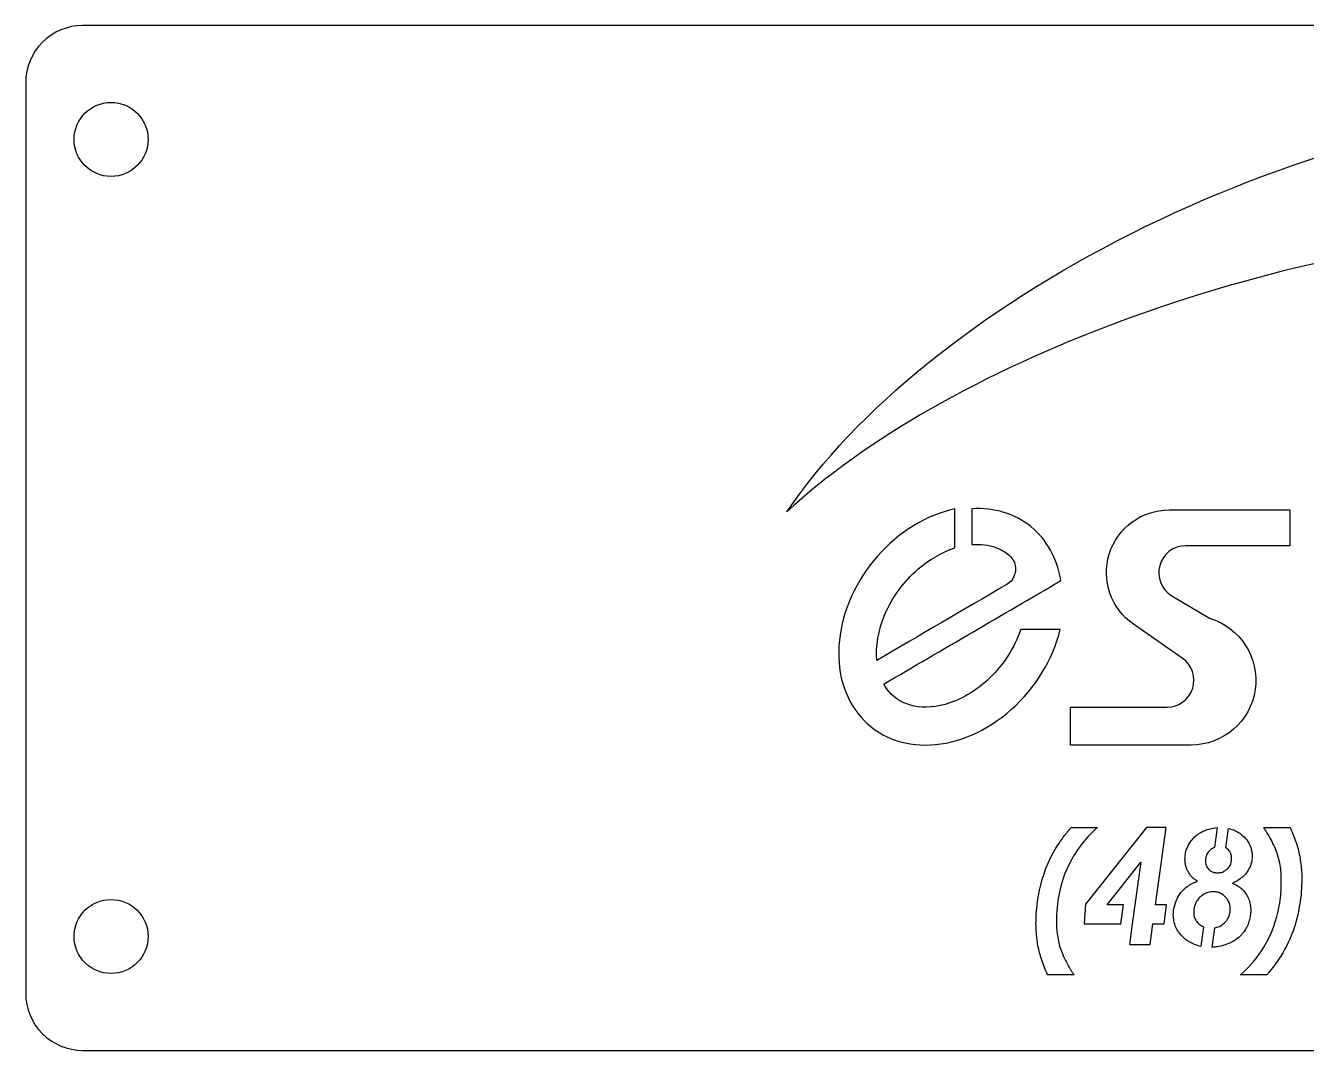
# Model space of a CAD drawing. Extents: x -131 to 144, y -50 to 40.
# Drawn here: x -131.4 to -19, y -49.7 to 40.3 of the extents above; entities that cross this region are included whole.
import ezdxf

# ---------------------------------------------------------------- set-up
doc = ezdxf.new("R2010")
doc.units = 0

msp = doc.modelspace()

# ---------------------------------------------------------------- linework, layer by layer
at = {"layer": '1'}
for points in [[(143.56, 35.26, 0.414214), (138.56, 40.26), (-126.44, 40.26, 0.414214), (-131.44, 35.26), (-131.44, -44.74, 0.414214), (-126.44, -49.74), (138.56, -49.74, 0.414214), (143.56, -44.74)], [(-20.46, -2.28), (-20.46, -5.43), (-29.6, -5.43, 0.761737), (-30.81, -9.82), (-27.51, -11.79, -0.865241), (-29.12, -22.93), (-39.71, -22.93), (-39.71, -19.6), (-31.23, -19.6, 0.735169), (-29.89, -15.3), (-34.18, -12.32, -0.735169), (-31.05, -2.28)]]:
    msp.add_lwpolyline(points, format="xyb", close=True, dxfattribs=at)
msp.add_lwpolyline([(-31.27, -36.97), (-32.25, -36.97), (-31.31, -30.17), (-33.05, -30.17), (-38.38, -36.9), (-38.51, -38.63), (-35.29, -38.63), (-35.06, -36.97), (-36.5, -36.97), (-33.54, -33.22), (-34.05, -36.97), (-34.28, -38.63), (-34.53, -40.43), (-32.72, -40.43), (-32.47, -38.63), (-31.48, -38.63)], close=True, dxfattribs=at)
for centre in [(-123.94, 30.26), (-123.94, -39.74)]:
    msp.add_circle(centre, 3.25, dxfattribs=at)
for points, knots in [([(35.11, 2.55), (40.7, 11.46), (40.88, 19.72), (35.63, 25.52), (35.63, 25.52), (30.37, 31.31), (20.07, 34.2), (6.99, 33.54), (6.99, 33.54), (-6.1, 32.88), (-20.95, 28.74), (-34.34, 22.01), (-34.34, 22.01), (-47.73, 15.27), (-58.61, 6.48), (-64.6, -2.46), (-64.6, -2.46), (-57.87, 3.85), (-47.45, 9.8), (-35.2, 14.33), (-35.2, 14.33), (-22.96, 18.86), (-9.67, 21.68), (2.29, 22.28), (2.29, 22.28), (14.25, 22.88), (24.12, 21.22), (30.13, 17.61), (30.13, 17.61), (36.13, 14), (37.9, 8.66), (35.11, 2.55)], [0, 0, 0, 0, 0.125, 0.125, 0.125, 0.125, 0.25, 0.25, 0.25, 0.25, 0.375, 0.375, 0.375, 0.375, 0.5, 0.5, 0.5, 0.5, 0.625, 0.625, 0.625, 0.625, 0.75, 0.75, 0.75, 0.75, 0.875, 0.875, 0.875, 0.875, 1, 1, 1, 1]), ([(-40.56, -8.49), (-45.74, -11.52), (-50.92, -14.54), (-56.1, -17.57), (-56.1, -17.57), (-56.02, -17.71), (-55.94, -17.84), (-55.86, -17.96), (-55.86, -17.96), (-55.34, -18.69), (-54.66, -19.17), (-53.76, -19.43), (-53.76, -19.43), (-52.93, -19.67), (-51.88, -19.68), (-50.72, -19.36), (-50.72, -19.36), (-49.41, -19), (-48, -18.19), (-46.81, -17.04), (-46.81, -17.04), (-45.58, -15.86), (-44.6, -14.33), (-44.08, -12.79), (-44.08, -12.79), (-42.92, -12.79), (-41.77, -12.79), (-40.61, -12.79), (-40.61, -12.79), (-41.26, -15.43), (-42.8, -17.94), (-44.91, -19.81), (-44.91, -19.81), (-47.02, -21.69), (-49.56, -22.8), (-52.01, -22.92), (-52.01, -22.92), (-54.45, -23.04), (-56.64, -22.16), (-58.12, -20.46), (-58.12, -20.46), (-59.6, -18.76), (-60.28, -16.36), (-60, -13.74), (-60, -13.74), (-59.73, -11.13), (-58.54, -8.48), (-56.66, -6.34), (-56.66, -6.34), (-54.78, -4.2), (-52.35, -2.72), (-49.86, -2.19), (-49.86, -2.19), (-49.86, -3.33), (-49.86, -4.48), (-49.86, -5.62), (-49.86, -5.62), (-50.94, -5.97), (-52.09, -6.61), (-53.1, -7.49), (-53.1, -7.49), (-54.34, -8.55), (-55.37, -9.97), (-56, -11.45), (-56, -11.45), (-56.6, -12.85), (-56.82, -14.3), (-56.71, -15.5), (-56.71, -15.5), (-52.91, -13.27), (-49.11, -11.05), (-45.31, -8.83), (-45.31, -8.83), (-45.13, -8.73), (-44.98, -8.6), (-44.86, -8.44), (-44.86, -8.44), (-44.74, -8.28), (-44.65, -8.1), (-44.59, -7.91), (-44.59, -7.91), (-44.53, -7.72), (-44.52, -7.52), (-44.53, -7.32), (-44.53, -7.32), (-44.55, -7.13), (-44.61, -6.93), (-44.7, -6.76), (-44.7, -6.76), (-44.79, -6.58), (-44.91, -6.42), (-45.06, -6.29), (-45.06, -6.29), (-45.42, -5.97), (-45.83, -5.73), (-46.31, -5.56), (-46.31, -5.56), (-46.89, -5.35), (-47.58, -5.26), (-48.36, -5.32), (-48.36, -5.32), (-48.36, -4.27), (-48.36, -3.22), (-48.36, -2.17), (-48.36, -2.17), (-46.39, -2.06), (-44.59, -2.61), (-43.19, -3.74), (-43.19, -3.74), (-41.8, -4.87), (-40.88, -6.53), (-40.56, -8.49)], [0, 0, 0, 0, 0.035714, 0.035714, 0.035714, 0.035714, 0.071429, 0.071429, 0.071429, 0.071429, 0.107143, 0.107143, 0.107143, 0.107143, 0.142857, 0.142857, 0.142857, 0.142857, 0.178571, 0.178571, 0.178571, 0.178571, 0.214286, 0.214286, 0.214286, 0.214286, 0.25, 0.25, 0.25, 0.25, 0.285714, 0.285714, 0.285714, 0.285714, 0.321429, 0.321429, 0.321429, 0.321429, 0.357143, 0.357143, 0.357143, 0.357143, 0.392857, 0.392857, 0.392857, 0.392857, 0.428571, 0.428571, 0.428571, 0.428571, 0.464286, 0.464286, 0.464286, 0.464286, 0.5, 0.5, 0.5, 0.5, 0.535714, 0.535714, 0.535714, 0.535714, 0.571429, 0.571429, 0.571429, 0.571429, 0.607143, 0.607143, 0.607143, 0.607143, 0.642857, 0.642857, 0.642857, 0.642857, 0.678571, 0.678571, 0.678571, 0.678571, 0.714286, 0.714286, 0.714286, 0.714286, 0.75, 0.75, 0.75, 0.75, 0.785714, 0.785714, 0.785714, 0.785714, 0.821429, 0.821429, 0.821429, 0.821429, 0.857143, 0.857143, 0.857143, 0.857143, 0.892857, 0.892857, 0.892857, 0.892857, 0.928571, 0.928571, 0.928571, 0.928571, 0.964286, 0.964286, 0.964286, 0.964286, 1, 1, 1, 1]), ([(-37.35, -30.17), (-38.12, -30.17), (-38.89, -30.17), (-39.66, -30.17), (-39.66, -30.17), (-39.72, -30.25), (-39.78, -30.32), (-39.84, -30.39), (-39.84, -30.39), (-39.87, -30.43), (-39.9, -30.47), (-39.93, -30.5), (-39.93, -30.5), (-39.96, -30.54), (-39.99, -30.58), (-40.02, -30.62), (-40.02, -30.62), (-40.05, -30.65), (-40.08, -30.69), (-40.11, -30.73), (-40.11, -30.73), (-40.14, -30.77), (-40.17, -30.8), (-40.2, -30.84), (-40.2, -30.84), (-40.58, -31.34), (-40.92, -31.85), (-41.23, -32.39), (-41.23, -32.39), (-41.88, -33.56), (-42.29, -34.86), (-42.52, -36.17), (-42.52, -36.17), (-42.64, -36.88), (-42.72, -37.6), (-42.73, -38.31), (-42.73, -38.31), (-42.73, -38.41), (-42.73, -38.5), (-42.74, -38.6), (-42.74, -38.6), (-42.73, -38.72), (-42.73, -38.95), (-42.73, -38.96), (-42.73, -38.96), (-42.72, -39.38), (-42.68, -39.79), (-42.62, -40.2), (-42.62, -40.2), (-42.56, -40.64), (-42.46, -41.06), (-42.34, -41.48), (-42.34, -41.48), (-42.2, -41.93), (-42.04, -42.36), (-41.86, -42.79), (-41.86, -42.79), (-41.85, -42.8), (-41.76, -43.01), (-41.71, -43.12), (-41.71, -43.12), (-40.94, -43.12), (-40.17, -43.12), (-39.4, -43.12), (-39.4, -43.12), (-39.47, -43.01), (-39.61, -42.8), (-39.61, -42.79), (-39.61, -42.79), (-39.63, -42.77), (-39.64, -42.75), (-39.66, -42.72), (-39.66, -42.72), (-39.67, -42.7), (-39.68, -42.68), (-39.7, -42.66), (-39.7, -42.66), (-39.95, -42.23), (-40.19, -41.79), (-40.39, -41.33), (-40.39, -41.33), (-40.56, -40.95), (-40.69, -40.55), (-40.77, -40.14), (-40.77, -40.14), (-40.86, -39.7), (-40.92, -39.26), (-40.93, -38.81), (-40.93, -38.81), (-40.93, -38.8), (-40.94, -38.55), (-40.94, -38.42), (-40.94, -38.42), (-40.94, -38.32), (-40.94, -38.23), (-40.94, -38.13), (-40.94, -38.13), (-40.92, -37.31), (-40.83, -36.49), (-40.65, -35.69), (-40.65, -35.69), (-40.36, -34.41), (-39.83, -33.19), (-39.08, -32.12), (-39.08, -32.12), (-38.64, -31.49), (-38.13, -30.9), (-37.56, -30.37), (-37.56, -30.37), (-37.49, -30.3), (-37.42, -30.24), (-37.35, -30.17)], [0, 0, 0, 0, 0.035714, 0.035714, 0.035714, 0.035714, 0.071429, 0.071429, 0.071429, 0.071429, 0.107143, 0.107143, 0.107143, 0.107143, 0.142857, 0.142857, 0.142857, 0.142857, 0.178571, 0.178571, 0.178571, 0.178571, 0.214286, 0.214286, 0.214286, 0.214286, 0.25, 0.25, 0.25, 0.25, 0.285714, 0.285714, 0.285714, 0.285714, 0.321429, 0.321429, 0.321429, 0.321429, 0.357143, 0.357143, 0.357143, 0.357143, 0.392857, 0.392857, 0.392857, 0.392857, 0.428571, 0.428571, 0.428571, 0.428571, 0.464286, 0.464286, 0.464286, 0.464286, 0.5, 0.5, 0.5, 0.5, 0.535714, 0.535714, 0.535714, 0.535714, 0.571429, 0.571429, 0.571429, 0.571429, 0.607143, 0.607143, 0.607143, 0.607143, 0.642857, 0.642857, 0.642857, 0.642857, 0.678571, 0.678571, 0.678571, 0.678571, 0.714286, 0.714286, 0.714286, 0.714286, 0.75, 0.75, 0.75, 0.75, 0.785714, 0.785714, 0.785714, 0.785714, 0.821429, 0.821429, 0.821429, 0.821429, 0.857143, 0.857143, 0.857143, 0.857143, 0.892857, 0.892857, 0.892857, 0.892857, 0.928571, 0.928571, 0.928571, 0.928571, 0.964286, 0.964286, 0.964286, 0.964286, 1, 1, 1, 1]), ([(-23.76, -32.67), (-23.76, -32.6), (-23.77, -32.52), (-23.77, -32.45), (-23.77, -32.45), (-23.77, -32.4), (-23.78, -32.35), (-23.79, -32.29), (-23.79, -32.29), (-23.81, -32.19), (-23.83, -32.08), (-23.86, -31.98), (-23.86, -31.98), (-23.87, -31.95), (-23.88, -31.93), (-23.89, -31.9), (-23.89, -31.9), (-23.89, -31.89), (-23.9, -31.88), (-23.9, -31.87), (-23.9, -31.87), (-23.98, -31.66), (-24.09, -31.45), (-24.24, -31.26), (-24.24, -31.26), (-24.38, -31.08), (-24.55, -30.91), (-24.73, -30.77), (-24.73, -30.77), (-24.88, -30.64), (-25.05, -30.54), (-25.23, -30.45), (-25.23, -30.45), (-25.43, -30.36), (-25.63, -30.29), (-25.84, -30.25), (-25.84, -30.25), (-25.92, -30.82), (-26, -31.38), (-26.08, -31.95), (-26.08, -31.95), (-25.96, -32.01), (-25.85, -32.1), (-25.77, -32.21), (-25.77, -32.21), (-25.69, -32.31), (-25.63, -32.44), (-25.59, -32.58), (-25.59, -32.58), (-25.57, -32.66), (-25.57, -32.75), (-25.56, -32.83), (-25.56, -32.83), (-25.56, -32.83), (-25.56, -32.89), (-25.56, -32.92), (-25.56, -32.92), (-25.56, -32.94), (-25.56, -32.96), (-25.56, -32.98), (-25.56, -32.98), (-25.56, -32.99), (-25.56, -33), (-25.56, -33.01), (-25.56, -33.01), (-25.56, -33.02), (-25.56, -33.03), (-25.56, -33.04), (-25.56, -33.04), (-25.56, -33.05), (-25.56, -33.06), (-25.57, -33.07), (-25.57, -33.07), (-25.57, -33.08), (-25.57, -33.09), (-25.57, -33.1), (-25.57, -33.1), (-25.58, -33.19), (-25.6, -33.27), (-25.63, -33.35), (-25.63, -33.35), (-25.63, -33.36), (-25.65, -33.4), (-25.66, -33.42), (-25.66, -33.42), (-25.71, -33.54), (-25.78, -33.64), (-25.86, -33.73), (-25.86, -33.73), (-25.95, -33.83), (-26.06, -33.91), (-26.17, -33.98), (-26.17, -33.98), (-26.3, -34.06), (-26.45, -34.11), (-26.6, -34.13), (-26.6, -34.13), (-26.65, -34.14), (-26.7, -34.14), (-26.75, -34.14), (-26.75, -34.14), (-26.77, -34.14), (-26.79, -34.15), (-26.81, -34.15), (-26.81, -34.15), (-26.83, -34.15), (-26.85, -34.14), (-26.87, -34.14), (-26.87, -34.14), (-26.92, -34.14), (-26.97, -34.14), (-27.02, -34.13), (-27.02, -34.13), (-27.06, -34.12), (-27.09, -34.12), (-27.13, -34.11), (-27.13, -34.11), (-27.27, -34.07), (-27.41, -34), (-27.52, -33.9), (-27.52, -33.9), (-27.64, -33.79), (-27.73, -33.65), (-27.79, -33.51), (-27.79, -33.51), (-27.79, -33.5), (-27.79, -33.49), (-27.8, -33.48), (-27.8, -33.48), (-27.82, -33.41), (-27.84, -33.35), (-27.85, -33.28), (-27.85, -33.28), (-27.86, -33.22), (-27.86, -33.17), (-27.86, -33.12), (-27.86, -33.12), (-27.86, -33.1), (-27.86, -33.08), (-27.86, -33.06), (-27.86, -33.06), (-27.86, -33.05), (-27.86, -33.03), (-27.86, -33.02), (-27.86, -33.02), (-27.86, -32.96), (-27.85, -32.9), (-27.84, -32.84), (-27.84, -32.84), (-27.84, -32.83), (-27.84, -32.81), (-27.84, -32.8), (-27.84, -32.8), (-27.84, -32.8), (-27.84, -32.8), (-27.84, -32.79), (-27.84, -32.79), (-27.83, -32.75), (-27.82, -32.72), (-27.81, -32.68), (-27.81, -32.68), (-27.76, -32.56), (-27.7, -32.44), (-27.62, -32.34), (-27.62, -32.34), (-27.56, -32.25), (-27.48, -32.18), (-27.4, -32.11), (-27.4, -32.11), (-27.3, -32.03), (-27.2, -31.97), (-27.08, -31.93), (-27.08, -31.93), (-27, -31.35), (-26.92, -30.76), (-26.84, -30.18), (-26.84, -30.18), (-27.05, -30.19), (-27.25, -30.23), (-27.44, -30.28), (-27.44, -30.28), (-27.79, -30.36), (-28.13, -30.51), (-28.43, -30.7), (-28.43, -30.7), (-28.53, -30.77), (-28.62, -30.83), (-28.7, -30.91), (-28.7, -30.91), (-28.76, -30.95), (-28.81, -30.99), (-28.85, -31.04), (-28.85, -31.04), (-28.98, -31.17), (-29.1, -31.31), (-29.2, -31.46), (-29.2, -31.46), (-29.24, -31.51), (-29.27, -31.57), (-29.31, -31.63), (-29.31, -31.63), (-29.32, -31.65), (-29.33, -31.67), (-29.34, -31.69), (-29.34, -31.69), (-29.35, -31.71), (-29.36, -31.73), (-29.37, -31.75), (-29.37, -31.75), (-29.42, -31.85), (-29.47, -31.95), (-29.51, -32.06), (-29.51, -32.06), (-29.53, -32.12), (-29.55, -32.19), (-29.57, -32.25), (-29.57, -32.25), (-29.61, -32.4), (-29.64, -32.56), (-29.65, -32.72), (-29.65, -32.72), (-29.65, -32.78), (-29.66, -32.85), (-29.66, -32.92), (-29.66, -32.92), (-29.66, -32.96), (-29.66, -33), (-29.65, -33.05), (-29.65, -33.05), (-29.65, -33.08), (-29.65, -33.12), (-29.65, -33.16), (-29.65, -33.16), (-29.64, -33.26), (-29.62, -33.36), (-29.6, -33.45), (-29.6, -33.45), (-29.57, -33.58), (-29.53, -33.7), (-29.48, -33.82), (-29.48, -33.82), (-29.45, -33.92), (-29.4, -34.01), (-29.35, -34.1), (-29.35, -34.1), (-29.35, -34.1), (-29.32, -34.16), (-29.3, -34.19), (-29.3, -34.19), (-29.29, -34.2), (-29.28, -34.21), (-29.28, -34.23), (-29.28, -34.23), (-29.25, -34.26), (-29.23, -34.29), (-29.21, -34.33), (-29.21, -34.33), (-29.2, -34.34), (-29.19, -34.35), (-29.18, -34.36), (-29.18, -34.36), (-29.12, -34.44), (-29.06, -34.51), (-28.99, -34.58), (-28.99, -34.58), (-28.96, -34.61), (-28.93, -34.63), (-28.89, -34.66), (-28.89, -34.66), (-28.86, -34.69), (-28.82, -34.72), (-28.77, -34.75), (-28.77, -34.75), (-28.73, -34.79), (-28.68, -34.82), (-28.62, -34.86), (-28.62, -34.86), (-28.61, -34.87), (-28.59, -34.88), (-28.57, -34.89), (-28.57, -34.89), (-28.61, -34.91), (-28.65, -34.92), (-28.69, -34.94), (-28.69, -34.94), (-28.7, -34.94), (-28.72, -34.95), (-28.74, -34.96), (-28.74, -34.96), (-28.76, -34.97), (-28.78, -34.98), (-28.8, -34.98), (-28.8, -34.98), (-29.11, -35.12), (-29.41, -35.29), (-29.67, -35.52), (-29.67, -35.52), (-30, -35.81), (-30.25, -36.19), (-30.42, -36.6), (-30.42, -36.6), (-30.53, -36.86), (-30.61, -37.13), (-30.66, -37.41), (-30.66, -37.41), (-30.66, -37.45), (-30.67, -37.49), (-30.67, -37.53), (-30.67, -37.53), (-30.68, -37.63), (-30.68, -37.73), (-30.68, -37.83), (-30.68, -37.83), (-30.68, -37.91), (-30.68, -37.99), (-30.67, -38.08), (-30.67, -38.08), (-30.67, -38.14), (-30.66, -38.2), (-30.65, -38.26), (-30.65, -38.26), (-30.64, -38.35), (-30.62, -38.43), (-30.6, -38.51), (-30.6, -38.51), (-30.58, -38.61), (-30.55, -38.71), (-30.51, -38.8), (-30.51, -38.8), (-30.48, -38.88), (-30.44, -38.96), (-30.41, -39.03), (-30.41, -39.03), (-30.4, -39.05), (-30.39, -39.07), (-30.38, -39.09), (-30.38, -39.09), (-30.35, -39.14), (-30.32, -39.2), (-30.28, -39.25), (-30.28, -39.25), (-30.24, -39.32), (-30.19, -39.39), (-30.14, -39.45), (-30.14, -39.45), (-30, -39.64), (-29.84, -39.8), (-29.67, -39.95), (-29.67, -39.95), (-29.27, -40.29), (-28.78, -40.51), (-28.27, -40.61), (-28.27, -40.61), (-28.19, -40.04), (-28.12, -39.47), (-28.04, -38.89), (-28.04, -38.89), (-28.11, -38.86), (-28.18, -38.83), (-28.24, -38.79), (-28.24, -38.79), (-28.36, -38.71), (-28.47, -38.61), (-28.57, -38.5), (-28.57, -38.5), (-28.64, -38.42), (-28.7, -38.33), (-28.75, -38.23), (-28.75, -38.23), (-28.81, -38.12), (-28.84, -38.01), (-28.87, -37.89), (-28.87, -37.89), (-28.88, -37.82), (-28.89, -37.74), (-28.89, -37.66), (-28.89, -37.66), (-28.89, -37.65), (-28.89, -37.63), (-28.89, -37.61), (-28.89, -37.61), (-28.89, -37.55), (-28.89, -37.5), (-28.88, -37.44), (-28.88, -37.44), (-28.88, -37.41), (-28.88, -37.38), (-28.87, -37.35), (-28.87, -37.35), (-28.87, -37.29), (-28.86, -37.24), (-28.84, -37.18), (-28.84, -37.18), (-28.83, -37.12), (-28.82, -37.07), (-28.8, -37.01), (-28.8, -37.01), (-28.78, -36.96), (-28.76, -36.9), (-28.74, -36.85), (-28.74, -36.85), (-28.71, -36.78), (-28.67, -36.72), (-28.64, -36.65), (-28.64, -36.65), (-28.61, -36.62), (-28.59, -36.58), (-28.56, -36.54), (-28.56, -36.54), (-28.52, -36.49), (-28.48, -36.43), (-28.43, -36.38), (-28.43, -36.38), (-28.36, -36.3), (-28.28, -36.23), (-28.2, -36.17), (-28.2, -36.17), (-28.15, -36.13), (-28.1, -36.09), (-28.04, -36.06), (-28.04, -36.06), (-28.04, -36.05), (-27.98, -36.02), (-27.95, -36), (-27.95, -36), (-27.82, -35.93), (-27.68, -35.88), (-27.54, -35.85), (-27.54, -35.85), (-27.52, -35.85), (-27.51, -35.85), (-27.49, -35.84), (-27.49, -35.84), (-27.42, -35.83), (-27.35, -35.82), (-27.28, -35.82), (-27.28, -35.82), (-27.23, -35.82), (-27.19, -35.81), (-27.15, -35.81), (-27.15, -35.81), (-27.13, -35.81), (-27.12, -35.81), (-27.11, -35.81), (-27.11, -35.81), (-27.1, -35.81), (-27.09, -35.81), (-27.07, -35.81), (-27.07, -35.81), (-27.01, -35.82), (-26.95, -35.82), (-26.89, -35.84), (-26.89, -35.84), (-26.86, -35.84), (-26.82, -35.85), (-26.78, -35.86), (-26.78, -35.86), (-26.65, -35.89), (-26.53, -35.94), (-26.41, -36.02), (-26.41, -36.02), (-26.37, -36.04), (-26.33, -36.07), (-26.29, -36.1), (-26.29, -36.1), (-26.25, -36.13), (-26.22, -36.16), (-26.18, -36.19), (-26.18, -36.19), (-26.15, -36.23), (-26.11, -36.26), (-26.08, -36.3), (-26.08, -36.3), (-26.07, -36.31), (-26.06, -36.32), (-26.05, -36.32), (-26.05, -36.32), (-26, -36.39), (-25.94, -36.46), (-25.9, -36.53), (-25.9, -36.53), (-25.88, -36.57), (-25.85, -36.62), (-25.83, -36.66), (-25.83, -36.66), (-25.8, -36.71), (-25.78, -36.77), (-25.76, -36.83), (-25.76, -36.83), (-25.74, -36.91), (-25.72, -37), (-25.7, -37.08), (-25.7, -37.08), (-25.7, -37.13), (-25.69, -37.18), (-25.69, -37.23), (-25.69, -37.23), (-25.69, -37.26), (-25.69, -37.3), (-25.68, -37.34), (-25.68, -37.34), (-25.69, -37.36), (-25.69, -37.38), (-25.69, -37.41), (-25.69, -37.41), (-25.69, -37.47), (-25.69, -37.53), (-25.7, -37.59), (-25.7, -37.59), (-25.71, -37.64), (-25.72, -37.68), (-25.73, -37.73), (-25.73, -37.73), (-25.74, -37.8), (-25.76, -37.87), (-25.79, -37.94), (-25.79, -37.94), (-25.8, -37.98), (-25.82, -38.02), (-25.84, -38.06), (-25.84, -38.06), (-25.84, -38.06), (-25.86, -38.11), (-25.88, -38.14), (-25.88, -38.14), (-25.96, -38.29), (-26.06, -38.42), (-26.19, -38.54), (-26.19, -38.54), (-26.29, -38.64), (-26.41, -38.73), (-26.53, -38.8), (-26.53, -38.8), (-26.56, -38.82), (-26.6, -38.84), (-26.63, -38.85), (-26.63, -38.85), (-26.76, -38.92), (-26.9, -38.96), (-27.04, -38.99), (-27.04, -38.99), (-27.12, -39.55), (-27.2, -40.12), (-27.27, -40.68), (-27.27, -40.68), (-27.16, -40.68), (-27.05, -40.67), (-26.95, -40.66), (-26.95, -40.66), (-26.57, -40.62), (-26.19, -40.52), (-25.84, -40.37), (-25.84, -40.37), (-25.78, -40.35), (-25.66, -40.29), (-25.66, -40.29), (-25.66, -40.29), (-25.64, -40.28), (-25.63, -40.28), (-25.62, -40.27), (-25.62, -40.27), (-25.55, -40.23), (-25.47, -40.19), (-25.4, -40.15), (-25.4, -40.15), (-25.38, -40.14), (-25.36, -40.12), (-25.33, -40.11), (-25.33, -40.11), (-25.28, -40.07), (-25.22, -40.04), (-25.16, -40), (-25.16, -40), (-25.16, -39.99), (-25.05, -39.92), (-25, -39.87), (-25, -39.87), (-24.92, -39.8), (-24.84, -39.73), (-24.76, -39.65), (-24.76, -39.65), (-24.74, -39.63), (-24.72, -39.61), (-24.7, -39.59), (-24.7, -39.59), (-24.64, -39.52), (-24.58, -39.45), (-24.52, -39.37), (-24.52, -39.37), (-24.51, -39.37), (-24.44, -39.26), (-24.4, -39.21), (-24.4, -39.21), (-24.34, -39.12), (-24.29, -39.02), (-24.24, -38.92), (-24.24, -38.92), (-24.22, -38.9), (-24.21, -38.88), (-24.2, -38.85), (-24.2, -38.85), (-24.13, -38.72), (-24.08, -38.58), (-24.04, -38.43), (-24.04, -38.43), (-24.03, -38.43), (-24, -38.3), (-23.98, -38.24), (-23.98, -38.24), (-23.96, -38.16), (-23.95, -38.08), (-23.93, -38), (-23.93, -38), (-23.93, -37.97), (-23.93, -37.94), (-23.92, -37.91), (-23.92, -37.91), (-23.91, -37.85), (-23.9, -37.72), (-23.9, -37.71), (-23.9, -37.71), (-23.9, -37.7), (-23.9, -37.68), (-23.9, -37.67), (-23.9, -37.67), (-23.9, -37.66), (-23.9, -37.64), (-23.89, -37.63), (-23.89, -37.63), (-23.89, -37.62), (-23.89, -37.49), (-23.89, -37.43), (-23.89, -37.43), (-23.89, -37.41), (-23.89, -37.39), (-23.89, -37.38), (-23.89, -37.38), (-23.89, -37.36), (-23.89, -37.35), (-23.89, -37.33), (-23.89, -37.33), (-23.89, -37.16), (-23.92, -36.98), (-23.95, -36.81), (-23.95, -36.81), (-23.98, -36.65), (-24.03, -36.5), (-24.1, -36.36), (-24.1, -36.36), (-24.17, -36.18), (-24.27, -36.02), (-24.39, -35.87), (-24.39, -35.87), (-24.55, -35.65), (-24.76, -35.47), (-24.98, -35.32), (-24.98, -35.32), (-25.12, -35.23), (-25.26, -35.17), (-25.41, -35.1), (-25.41, -35.1), (-25.44, -35.09), (-25.46, -35.08), (-25.49, -35.07), (-25.49, -35.07), (-25.46, -35.05), (-25.44, -35.04), (-25.41, -35.03), (-25.41, -35.03), (-25.27, -34.96), (-25.14, -34.9), (-25.02, -34.82), (-25.02, -34.82), (-24.74, -34.64), (-24.48, -34.43), (-24.28, -34.17), (-24.28, -34.17), (-24.04, -33.86), (-23.87, -33.5), (-23.8, -33.11), (-23.8, -33.11), (-23.79, -33.08), (-23.79, -33.06), (-23.79, -33.04), (-23.79, -33.04), (-23.79, -33.03), (-23.79, -33.02), (-23.78, -33.01), (-23.78, -33.01), (-23.77, -32.93), (-23.77, -32.85), (-23.77, -32.77), (-23.77, -32.77), (-23.76, -32.73), (-23.76, -32.7), (-23.76, -32.67)], [0, 0, 0, 0, 0.005747, 0.005747, 0.005747, 0.005747, 0.011494, 0.011494, 0.011494, 0.011494, 0.017241, 0.017241, 0.017241, 0.017241, 0.022989, 0.022989, 0.022989, 0.022989, 0.028736, 0.028736, 0.028736, 0.028736, 0.034483, 0.034483, 0.034483, 0.034483, 0.04023, 0.04023, 0.04023, 0.04023, 0.045977, 0.045977, 0.045977, 0.045977, 0.051724, 0.051724, 0.051724, 0.051724, 0.057471, 0.057471, 0.057471, 0.057471, 0.063218, 0.063218, 0.063218, 0.063218, 0.068966, 0.068966, 0.068966, 0.068966, 0.074713, 0.074713, 0.074713, 0.074713, 0.08046, 0.08046, 0.08046, 0.08046, 0.086207, 0.086207, 0.086207, 0.086207, 0.091954, 0.091954, 0.091954, 0.091954, 0.097701, 0.097701, 0.097701, 0.097701, 0.103448, 0.103448, 0.103448, 0.103448, 0.109195, 0.109195, 0.109195, 0.109195, 0.114943, 0.114943, 0.114943, 0.114943, 0.12069, 0.12069, 0.12069, 0.12069, 0.126437, 0.126437, 0.126437, 0.126437, 0.132184, 0.132184, 0.132184, 0.132184, 0.137931, 0.137931, 0.137931, 0.137931, 0.143678, 0.143678, 0.143678, 0.143678, 0.149425, 0.149425, 0.149425, 0.149425, 0.155172, 0.155172, 0.155172, 0.155172, 0.16092, 0.16092, 0.16092, 0.16092, 0.166667, 0.166667, 0.166667, 0.166667, 0.172414, 0.172414, 0.172414, 0.172414, 0.178161, 0.178161, 0.178161, 0.178161, 0.183908, 0.183908, 0.183908, 0.183908, 0.189655, 0.189655, 0.189655, 0.189655, 0.195402, 0.195402, 0.195402, 0.195402, 0.201149, 0.201149, 0.201149, 0.201149, 0.206897, 0.206897, 0.206897, 0.206897, 0.212644, 0.212644, 0.212644, 0.212644, 0.218391, 0.218391, 0.218391, 0.218391, 0.224138, 0.224138, 0.224138, 0.224138, 0.229885, 0.229885, 0.229885, 0.229885, 0.235632, 0.235632, 0.235632, 0.235632, 0.241379, 0.241379, 0.241379, 0.241379, 0.247126, 0.247126, 0.247126, 0.247126, 0.252874, 0.252874, 0.252874, 0.252874, 0.258621, 0.258621, 0.258621, 0.258621, 0.264368, 0.264368, 0.264368, 0.264368, 0.270115, 0.270115, 0.270115, 0.270115, 0.275862, 0.275862, 0.275862, 0.275862, 0.281609, 0.281609, 0.281609, 0.281609, 0.287356, 0.287356, 0.287356, 0.287356, 0.293103, 0.293103, 0.293103, 0.293103, 0.298851, 0.298851, 0.298851, 0.298851, 0.304598, 0.304598, 0.304598, 0.304598, 0.310345, 0.310345, 0.310345, 0.310345, 0.316092, 0.316092, 0.316092, 0.316092, 0.321839, 0.321839, 0.321839, 0.321839, 0.327586, 0.327586, 0.327586, 0.327586, 0.333333, 0.333333, 0.333333, 0.333333, 0.33908, 0.33908, 0.33908, 0.33908, 0.344828, 0.344828, 0.344828, 0.344828, 0.350575, 0.350575, 0.350575, 0.350575, 0.356322, 0.356322, 0.356322, 0.356322, 0.362069, 0.362069, 0.362069, 0.362069, 0.367816, 0.367816, 0.367816, 0.367816, 0.373563, 0.373563, 0.373563, 0.373563, 0.37931, 0.37931, 0.37931, 0.37931, 0.385057, 0.385057, 0.385057, 0.385057, 0.390805, 0.390805, 0.390805, 0.390805, 0.396552, 0.396552, 0.396552, 0.396552, 0.402299, 0.402299, 0.402299, 0.402299, 0.408046, 0.408046, 0.408046, 0.408046, 0.413793, 0.413793, 0.413793, 0.413793, 0.41954, 0.41954, 0.41954, 0.41954, 0.425287, 0.425287, 0.425287, 0.425287, 0.431034, 0.431034, 0.431034, 0.431034, 0.436782, 0.436782, 0.436782, 0.436782, 0.442529, 0.442529, 0.442529, 0.442529, 0.448276, 0.448276, 0.448276, 0.448276, 0.454023, 0.454023, 0.454023, 0.454023, 0.45977, 0.45977, 0.45977, 0.45977, 0.465517, 0.465517, 0.465517, 0.465517, 0.471264, 0.471264, 0.471264, 0.471264, 0.477011, 0.477011, 0.477011, 0.477011, 0.482759, 0.482759, 0.482759, 0.482759, 0.488506, 0.488506, 0.488506, 0.488506, 0.494253, 0.494253, 0.494253, 0.494253, 0.5, 0.5, 0.5, 0.5, 0.505747, 0.505747, 0.505747, 0.505747, 0.511494, 0.511494, 0.511494, 0.511494, 0.517241, 0.517241, 0.517241, 0.517241, 0.522989, 0.522989, 0.522989, 0.522989, 0.528736, 0.528736, 0.528736, 0.528736, 0.534483, 0.534483, 0.534483, 0.534483, 0.54023, 0.54023, 0.54023, 0.54023, 0.545977, 0.545977, 0.545977, 0.545977, 0.551724, 0.551724, 0.551724, 0.551724, 0.557471, 0.557471, 0.557471, 0.557471, 0.563218, 0.563218, 0.563218, 0.563218, 0.568966, 0.568966, 0.568966, 0.568966, 0.574713, 0.574713, 0.574713, 0.574713, 0.58046, 0.58046, 0.58046, 0.58046, 0.586207, 0.586207, 0.586207, 0.586207, 0.591954, 0.591954, 0.591954, 0.591954, 0.597701, 0.597701, 0.597701, 0.597701, 0.603448, 0.603448, 0.603448, 0.603448, 0.609195, 0.609195, 0.609195, 0.609195, 0.614943, 0.614943, 0.614943, 0.614943, 0.62069, 0.62069, 0.62069, 0.62069, 0.626437, 0.626437, 0.626437, 0.626437, 0.632184, 0.632184, 0.632184, 0.632184, 0.637931, 0.637931, 0.637931, 0.637931, 0.643678, 0.643678, 0.643678, 0.643678, 0.649425, 0.649425, 0.649425, 0.649425, 0.655172, 0.655172, 0.655172, 0.655172, 0.66092, 0.66092, 0.66092, 0.66092, 0.666667, 0.666667, 0.666667, 0.666667, 0.672414, 0.672414, 0.672414, 0.672414, 0.678161, 0.678161, 0.678161, 0.678161, 0.683908, 0.683908, 0.683908, 0.683908, 0.689655, 0.689655, 0.689655, 0.689655, 0.695402, 0.695402, 0.695402, 0.695402, 0.701149, 0.701149, 0.701149, 0.701149, 0.706897, 0.706897, 0.706897, 0.706897, 0.712644, 0.712644, 0.712644, 0.712644, 0.718391, 0.718391, 0.718391, 0.718391, 0.724138, 0.724138, 0.724138, 0.724138, 0.729885, 0.729885, 0.729885, 0.729885, 0.735632, 0.735632, 0.735632, 0.735632, 0.741379, 0.741379, 0.741379, 0.741379, 0.747126, 0.747126, 0.747126, 0.747126, 0.752874, 0.752874, 0.752874, 0.752874, 0.758621, 0.758621, 0.758621, 0.758621, 0.764368, 0.764368, 0.764368, 0.764368, 0.770115, 0.770115, 0.770115, 0.770115, 0.775862, 0.775862, 0.775862, 0.775862, 0.781609, 0.781609, 0.781609, 0.781609, 0.787356, 0.787356, 0.787356, 0.787356, 0.793103, 0.793103, 0.793103, 0.793103, 0.798851, 0.798851, 0.798851, 0.798851, 0.804598, 0.804598, 0.804598, 0.804598, 0.810345, 0.810345, 0.810345, 0.810345, 0.816092, 0.816092, 0.816092, 0.816092, 0.821839, 0.821839, 0.821839, 0.821839, 0.827586, 0.827586, 0.827586, 0.827586, 0.833333, 0.833333, 0.833333, 0.833333, 0.83908, 0.83908, 0.83908, 0.83908, 0.844828, 0.844828, 0.844828, 0.844828, 0.850575, 0.850575, 0.850575, 0.850575, 0.856322, 0.856322, 0.856322, 0.856322, 0.862069, 0.862069, 0.862069, 0.862069, 0.867816, 0.867816, 0.867816, 0.867816, 0.873563, 0.873563, 0.873563, 0.873563, 0.87931, 0.87931, 0.87931, 0.87931, 0.885057, 0.885057, 0.885057, 0.885057, 0.890805, 0.890805, 0.890805, 0.890805, 0.896552, 0.896552, 0.896552, 0.896552, 0.902299, 0.902299, 0.902299, 0.902299, 0.908046, 0.908046, 0.908046, 0.908046, 0.913793, 0.913793, 0.913793, 0.913793, 0.91954, 0.91954, 0.91954, 0.91954, 0.925287, 0.925287, 0.925287, 0.925287, 0.931034, 0.931034, 0.931034, 0.931034, 0.936782, 0.936782, 0.936782, 0.936782, 0.942529, 0.942529, 0.942529, 0.942529, 0.948276, 0.948276, 0.948276, 0.948276, 0.954023, 0.954023, 0.954023, 0.954023, 0.95977, 0.95977, 0.95977, 0.95977, 0.965517, 0.965517, 0.965517, 0.965517, 0.971264, 0.971264, 0.971264, 0.971264, 0.977011, 0.977011, 0.977011, 0.977011, 0.982759, 0.982759, 0.982759, 0.982759, 0.988506, 0.988506, 0.988506, 0.988506, 0.994253, 0.994253, 0.994253, 0.994253, 1, 1, 1, 1]), ([(-19.4, -34.7), (-19.4, -34.65), (-19.4, -34.6), (-19.4, -34.55), (-19.4, -34.55), (-19.41, -34.5), (-19.41, -34.46), (-19.41, -34.41), (-19.41, -34.41), (-19.41, -33.94), (-19.46, -33.48), (-19.53, -33.02), (-19.53, -33.02), (-19.6, -32.59), (-19.69, -32.16), (-19.82, -31.74), (-19.82, -31.74), (-19.95, -31.32), (-20.1, -30.91), (-20.28, -30.51), (-20.28, -30.51), (-20.28, -30.5), (-20.38, -30.28), (-20.43, -30.17), (-20.43, -30.17), (-21.2, -30.17), (-21.97, -30.17), (-22.74, -30.17), (-22.74, -30.17), (-22.66, -30.28), (-22.53, -30.49), (-22.52, -30.5), (-22.52, -30.5), (-22.51, -30.53), (-22.5, -30.55), (-22.48, -30.57), (-22.48, -30.57), (-22.47, -30.59), (-22.46, -30.61), (-22.44, -30.64), (-22.44, -30.64), (-22.2, -31.04), (-21.97, -31.46), (-21.78, -31.89), (-21.78, -31.89), (-21.6, -32.29), (-21.46, -32.72), (-21.37, -33.15), (-21.37, -33.15), (-21.27, -33.59), (-21.22, -34.03), (-21.21, -34.48), (-21.21, -34.48), (-21.21, -34.49), (-21.2, -34.74), (-21.2, -34.87), (-21.2, -34.87), (-21.2, -34.97), (-21.2, -35.07), (-21.2, -35.16), (-21.2, -35.16), (-21.21, -35.79), (-21.27, -36.42), (-21.38, -37.04), (-21.38, -37.04), (-21.6, -38.32), (-22.06, -39.57), (-22.74, -40.69), (-22.74, -40.69), (-23.25, -41.51), (-23.87, -42.26), (-24.57, -42.92), (-24.57, -42.92), (-24.65, -42.99), (-24.72, -43.05), (-24.79, -43.12), (-24.79, -43.12), (-24.02, -43.12), (-23.25, -43.12), (-22.48, -43.12), (-22.48, -43.12), (-22.42, -43.05), (-22.36, -42.97), (-22.3, -42.9), (-22.3, -42.9), (-21.99, -42.53), (-21.7, -42.15), (-21.44, -41.75), (-21.44, -41.75), (-20.93, -41), (-20.51, -40.19), (-20.2, -39.34), (-20.2, -39.34), (-19.94, -38.62), (-19.75, -37.87), (-19.62, -37.12), (-19.62, -37.12), (-19.49, -36.42), (-19.42, -35.7), (-19.41, -34.99), (-19.41, -34.99), (-19.41, -34.89), (-19.4, -34.79), (-19.4, -34.7)], [0, 0, 0, 0, 0.038462, 0.038462, 0.038462, 0.038462, 0.076923, 0.076923, 0.076923, 0.076923, 0.115385, 0.115385, 0.115385, 0.115385, 0.153846, 0.153846, 0.153846, 0.153846, 0.192308, 0.192308, 0.192308, 0.192308, 0.230769, 0.230769, 0.230769, 0.230769, 0.269231, 0.269231, 0.269231, 0.269231, 0.307692, 0.307692, 0.307692, 0.307692, 0.346154, 0.346154, 0.346154, 0.346154, 0.384615, 0.384615, 0.384615, 0.384615, 0.423077, 0.423077, 0.423077, 0.423077, 0.461538, 0.461538, 0.461538, 0.461538, 0.5, 0.5, 0.5, 0.5, 0.538462, 0.538462, 0.538462, 0.538462, 0.576923, 0.576923, 0.576923, 0.576923, 0.615385, 0.615385, 0.615385, 0.615385, 0.653846, 0.653846, 0.653846, 0.653846, 0.692308, 0.692308, 0.692308, 0.692308, 0.730769, 0.730769, 0.730769, 0.730769, 0.769231, 0.769231, 0.769231, 0.769231, 0.807692, 0.807692, 0.807692, 0.807692, 0.846154, 0.846154, 0.846154, 0.846154, 0.884615, 0.884615, 0.884615, 0.884615, 0.923077, 0.923077, 0.923077, 0.923077, 0.961538, 0.961538, 0.961538, 0.961538, 1, 1, 1, 1])]:
    msp.add_open_spline(points, degree=3, knots=knots, dxfattribs=at)

doc.saveas('drawing.dxf')
